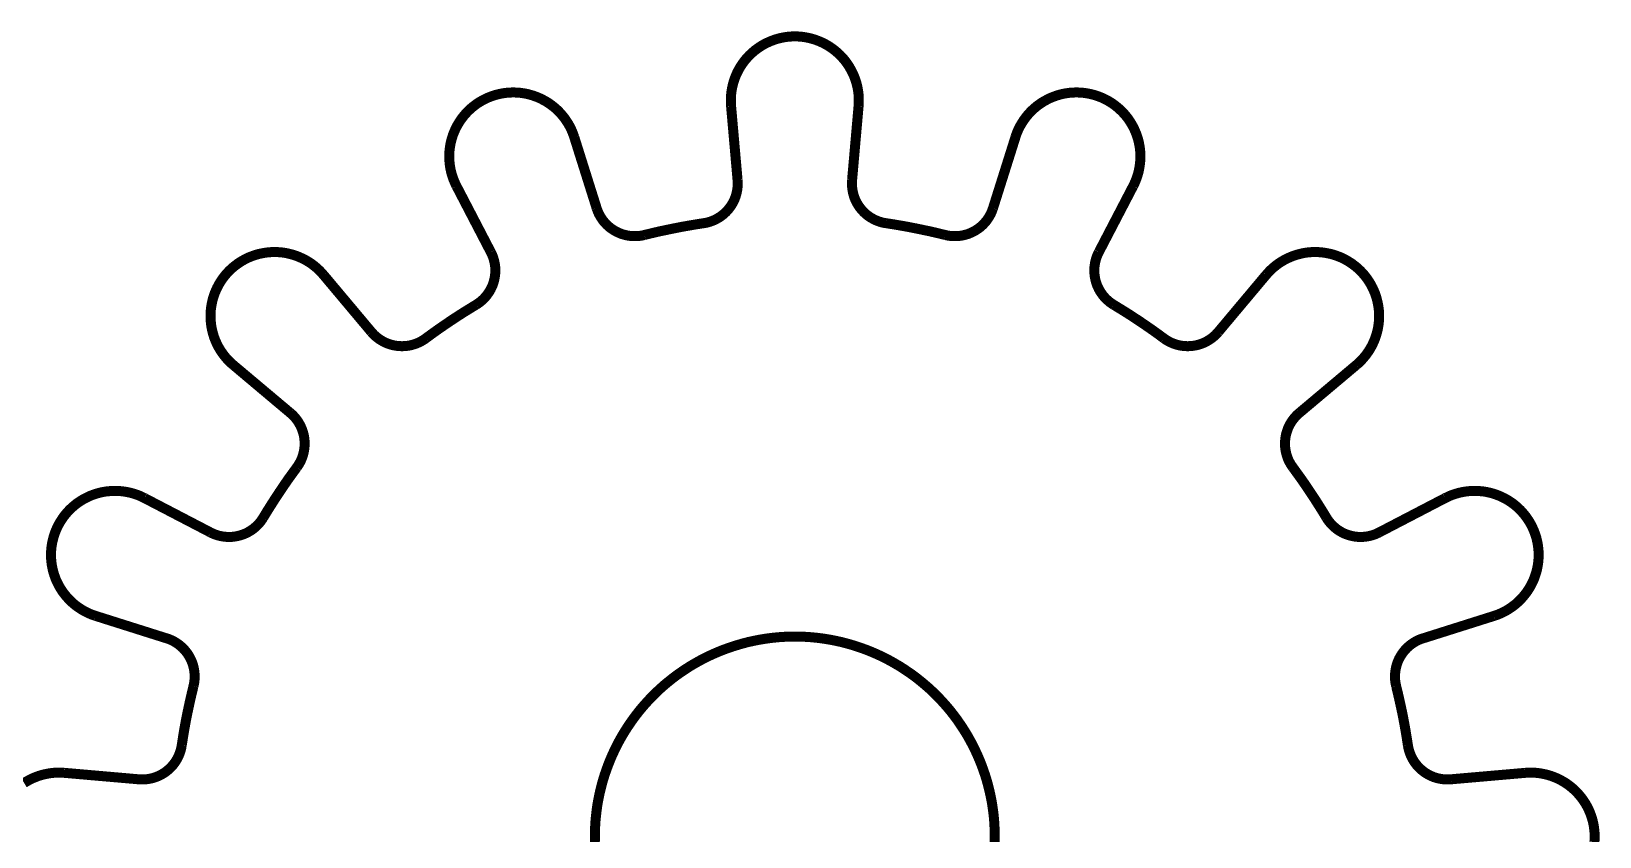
# Model space of a CAD drawing. Extents: x 0.4 to 23.1, y 0.4 to 16.1.
# Drawn here: x 1.194 to 2.738, y 7.548 to 8.34 of the extents above; entities that cross this region are included whole.
import ezdxf

# ---------------------------------------------------------------- set-up
doc = ezdxf.new("R2010")
doc.units = 0
doc.layers.get('0').update_dxf_attribs({"linetype": 'CONTINUOUS'})

msp = doc.modelspace()

# ---------------------------------------------------------------- linework, layer by layer
at = {"color": 0, "const_width": 0.00985}
for points in [[(2.00831, 8.26665), (2.00846, 8.26926), (2.00851, 8.27186), (2.00846, 8.27447), (2.00836, 8.27707), (2.00808, 8.27968), (2.00771, 8.28222), (2.00722, 8.28483), (2.00667, 8.28737), (2.00597, 8.28987), (2.00515, 8.29238), (2.00429, 8.29482), (2.00331, 8.29725), (2.00222, 8.29958), (2.00103, 8.30192), (1.99972, 8.30419), (1.99837, 8.30643), (1.9969, 8.3086), (1.99533, 8.31071), (1.99371, 8.31272), (1.99197, 8.31467), (1.99018, 8.31657), (1.98828, 8.31836), (1.98633, 8.3201), (1.98432, 8.32178), (1.98008, 8.32482), (1.97786, 8.32617), (1.97558, 8.32747), (1.97325, 8.32867), (1.97092, 8.32975), (1.96847, 8.33078), (1.96604, 8.33165), (1.96354, 8.33247), (1.96104, 8.33317), (1.9585, 8.33376), (1.95594, 8.33425), (1.95335, 8.33464), (1.95074, 8.3349), (1.94814, 8.33507), (1.94553, 8.33513), (1.94293, 8.33507), (1.94032, 8.3349), (1.93772, 8.33464), (1.93511, 8.33425), (1.93257, 8.33376), (1.93001, 8.33317), (1.92751, 8.33247), (1.92503, 8.33165), (1.92258, 8.33078), (1.92019, 8.32975), (1.91781, 8.32867), (1.91547, 8.32747), (1.91319, 8.32617), (1.91103, 8.32482), (1.90886, 8.32329), (1.90674, 8.32178), (1.90474, 8.3201), (1.90278, 8.31836), (1.90088, 8.31657), (1.89908, 8.31467), (1.89735, 8.31272), (1.89572, 8.31071), (1.89415, 8.3086), (1.89268, 8.30643), (1.89133, 8.30419), (1.89003, 8.30192), (1.88883, 8.29958), (1.88775, 8.29725), (1.88678, 8.29482), (1.8859, 8.29238), (1.8851, 8.28987), (1.88444, 8.28737), (1.88385, 8.28483), (1.88336, 8.28222), (1.88297, 8.27968), (1.88276, 8.27707), (1.8826, 8.27447), (1.88254, 8.27186), (1.8826, 8.26926), (1.88276, 8.26665)], [(1.7284, 8.23594), (1.72754, 8.23839), (1.72661, 8.24083), (1.72558, 8.24322), (1.72444, 8.24561), (1.72319, 8.24789), (1.7219, 8.25011), (1.72043, 8.25233), (1.71897, 8.25444), (1.71733, 8.25651), (1.71565, 8.25851), (1.71392, 8.26042), (1.71208, 8.26232), (1.71018, 8.26406), (1.70817, 8.26579), (1.70611, 8.26736), (1.704, 8.26888), (1.70182, 8.27035), (1.69954, 8.27165), (1.69726, 8.27289), (1.69493, 8.27408), (1.69254, 8.27513), (1.69011, 8.27604), (1.68767, 8.27692), (1.68511, 8.27767), (1.68261, 8.27832), (1.68007, 8.27886), (1.67746, 8.27929), (1.67492, 8.27963), (1.67231, 8.27983), (1.66971, 8.27994), (1.66704, 8.27994), (1.66444, 8.27983), (1.66183, 8.27963), (1.65929, 8.27929), (1.65668, 8.27886), (1.65414, 8.27832), (1.65164, 8.27772), (1.64908, 8.27696), (1.64665, 8.2761), (1.64421, 8.27518), (1.64182, 8.27414), (1.63949, 8.27294), (1.63721, 8.27175), (1.63493, 8.2704), (1.63276, 8.26899), (1.63064, 8.26742), (1.62858, 8.26585), (1.62657, 8.26417), (1.62468, 8.26237), (1.62283, 8.26053), (1.62104, 8.25862), (1.61936, 8.25662), (1.61778, 8.25456), (1.61626, 8.25244), (1.61481, 8.25022), (1.6135, 8.24799), (1.61225, 8.24571), (1.61111, 8.24333), (1.61008, 8.24094), (1.6091, 8.23856), (1.60829, 8.23606), (1.60753, 8.23356), (1.60688, 8.23101), (1.60639, 8.22846), (1.60596, 8.22592), (1.60563, 8.22331), (1.60542, 8.22071), (1.60536, 8.2181), (1.60536, 8.2155), (1.60547, 8.21283), (1.60568, 8.21029), (1.60601, 8.20768), (1.60644, 8.20508), (1.60699, 8.20253), (1.60764, 8.20003), (1.6084, 8.19754), (1.60926, 8.19504), (1.61025, 8.1926), (1.61128, 8.19021), (1.61242, 8.18787)], [(2.27865, 8.18787), (2.27979, 8.19021), (2.28088, 8.1926), (2.28179, 8.19504), (2.28267, 8.19754), (2.28342, 8.20003), (2.28407, 8.20253), (2.28461, 8.20508), (2.28504, 8.20768), (2.28537, 8.21029), (2.2856, 8.21283), (2.28569, 8.2155), (2.28575, 8.2181), (2.28564, 8.22071), (2.28543, 8.22331), (2.2851, 8.22592), (2.28467, 8.22846), (2.28418, 8.23101), (2.28353, 8.23356), (2.28276, 8.23606), (2.28196, 8.23856), (2.28097, 8.24094), (2.27994, 8.24333), (2.27881, 8.24571), (2.27756, 8.24799), (2.27626, 8.25022), (2.27479, 8.25244), (2.27333, 8.25456), (2.27171, 8.25662), (2.27001, 8.25862), (2.26824, 8.26053), (2.26639, 8.26237), (2.26449, 8.26417), (2.26247, 8.26585), (2.26047, 8.26742), (2.25831, 8.26899), (2.25612, 8.2704), (2.2539, 8.27175), (2.24924, 8.27414), (2.24685, 8.27518), (2.24442, 8.2761), (2.24197, 8.27696), (2.23947, 8.27772), (2.23693, 8.27832), (2.23438, 8.27886), (2.23178, 8.27929), (2.22922, 8.27963), (2.22661, 8.27983), (2.22401, 8.27994), (2.22136, 8.27994), (2.21881, 8.27983), (2.21615, 8.27963), (2.2136, 8.27929), (2.21099, 8.27886), (2.20844, 8.27832), (2.20589, 8.27767), (2.2034, 8.27692), (2.20096, 8.27604), (2.19851, 8.27513), (2.19613, 8.27408), (2.19379, 8.27289), (2.19151, 8.27165), (2.18929, 8.27035), (2.18707, 8.26888), (2.18494, 8.26736), (2.18289, 8.26579), (2.17899, 8.26232), (2.17714, 8.26042), (2.1754, 8.25851), (2.17372, 8.25651), (2.17215, 8.25444), (2.17063, 8.25233), (2.16922, 8.25011), (2.16786, 8.24789), (2.16661, 8.24561), (2.16547, 8.24322), (2.16444, 8.24083), (2.16351, 8.23839), (2.16271, 8.23594)], [(1.88917, 8.19368), (1.88276, 8.26665)], [(2.0019, 8.19368), (2.00831, 8.26665)], [(1.75043, 8.16607), (1.7284, 8.23594)], [(2.14063, 8.16607), (2.16271, 8.23594)], [(1.85574, 8.15132), (1.85781, 8.15164), (1.85986, 8.15213), (1.86193, 8.15272), (1.86393, 8.15343), (1.86589, 8.15424), (1.86778, 8.15517), (1.86968, 8.15619), (1.87147, 8.15728), (1.87321, 8.15847), (1.87489, 8.15978), (1.87651, 8.16118), (1.87804, 8.16265), (1.87944, 8.16422), (1.88086, 8.16585), (1.88211, 8.16754), (1.88331, 8.16932), (1.88439, 8.17117), (1.88531, 8.17301), (1.88624, 8.17497), (1.88699, 8.17692), (1.88764, 8.17899), (1.88818, 8.18099), (1.88861, 8.18311), (1.889, 8.18517), (1.88917, 8.18728), (1.88926, 8.1894), (1.88926, 8.19151), (1.88917, 8.19368)], [(2.03537, 8.15132), (2.03326, 8.15164), (2.03119, 8.15213), (2.02914, 8.15272), (2.02713, 8.15343), (2.02518, 8.15424), (2.02328, 8.15517), (2.02138, 8.15619), (2.01958, 8.15728), (2.01785, 8.15847), (2.01617, 8.15978), (2.01454, 8.16118), (2.01303, 8.16265), (2.01161, 8.16422), (2.01019, 8.16585), (2.00896, 8.16754), (2.00776, 8.16932), (2.00569, 8.17301), (2.00483, 8.17497), (2.00407, 8.17692), (2.00342, 8.17899), (2.00288, 8.18099), (2.00244, 8.18311), (2.00211, 8.18517), (2.0019, 8.18728), (2.00179, 8.1894), (2.00179, 8.19151), (2.0019, 8.19368)], [(1.64621, 8.12294), (1.61242, 8.18787)], [(2.24485, 8.12294), (2.27865, 8.18787)], [(1.79753, 8.13971), (1.79546, 8.13926), (1.79335, 8.13889), (1.79124, 8.13867), (1.78911, 8.13857), (1.787, 8.13857), (1.78489, 8.13867), (1.78276, 8.13889), (1.78065, 8.13921), (1.7786, 8.13971), (1.77653, 8.14025), (1.77453, 8.1409), (1.77257, 8.14171), (1.77061, 8.14258), (1.76878, 8.14356), (1.76693, 8.14464), (1.76519, 8.14583), (1.76346, 8.14708), (1.76183, 8.14849), (1.76031, 8.1499), (1.75885, 8.15147), (1.75743, 8.15306), (1.75613, 8.15474), (1.75493, 8.15653), (1.75385, 8.15831), (1.75282, 8.16015), (1.7519, 8.16211), (1.75114, 8.16407), (1.75043, 8.16607)], [(2.09353, 8.13971), (2.0956, 8.13926), (2.09771, 8.13889), (2.09983, 8.13867), (2.10194, 8.13857), (2.10406, 8.13857), (2.10618, 8.13867), (2.10829, 8.13889), (2.1104, 8.13921), (2.11247, 8.13971), (2.11453, 8.14025), (2.11654, 8.1409), (2.11849, 8.14171), (2.12044, 8.14258), (2.12235, 8.14356), (2.12414, 8.14464), (2.12592, 8.14583), (2.12761, 8.14708), (2.12924, 8.14849), (2.13081, 8.1499), (2.13363, 8.15306), (2.13493, 8.15474), (2.13612, 8.15653), (2.13726, 8.15831), (2.13824, 8.16015), (2.13917, 8.16211), (2.13992, 8.16407), (2.14063, 8.16607)], [(1.85574, 8.15132), (1.84842, 8.15018), (1.8411, 8.14893), (1.83376, 8.14763), (1.8265, 8.14621), (1.81196, 8.14318), (1.80474, 8.1415), (1.79753, 8.13971)], [(2.09353, 8.13971), (2.08632, 8.1415), (2.0791, 8.14318), (2.06456, 8.14621), (2.05729, 8.14763), (2.05003, 8.14893), (2.04269, 8.15018), (2.03537, 8.15132)], [(1.48156, 8.10042), (1.47982, 8.10237), (1.47803, 8.10428), (1.47612, 8.10612), (1.47418, 8.10786), (1.47217, 8.10949), (1.47011, 8.11106), (1.46793, 8.11257), (1.46571, 8.11393), (1.46349, 8.11524), (1.46115, 8.11643), (1.45876, 8.11751), (1.45638, 8.11854), (1.45394, 8.11947), (1.45144, 8.12028), (1.44894, 8.12093), (1.4464, 8.12153), (1.44379, 8.12207), (1.44125, 8.12244), (1.43864, 8.12272), (1.43604, 8.12289), (1.43343, 8.12294), (1.43083, 8.12289), (1.42822, 8.12272), (1.42562, 8.12244), (1.42301, 8.12207), (1.42046, 8.12158), (1.41792, 8.12104), (1.41542, 8.12033), (1.41292, 8.11951), (1.41049, 8.11865), (1.40804, 8.11768), (1.40571, 8.11654), (1.40338, 8.11535), (1.4011, 8.1141), (1.39888, 8.11268), (1.39671, 8.11122), (1.39464, 8.10965), (1.39258, 8.10801), (1.39063, 8.10628), (1.38873, 8.10449), (1.38694, 8.1026), (1.3852, 8.10064), (1.38357, 8.09864), (1.382, 8.09651), (1.38053, 8.09435), (1.37918, 8.09218), (1.37788, 8.0899), (1.37668, 8.08757), (1.3756, 8.08518), (1.37457, 8.08279), (1.3737, 8.08029), (1.37288, 8.07785), (1.37223, 8.07531), (1.37164, 8.07275), (1.37115, 8.07021), (1.37077, 8.0676), (1.3705, 8.06506), (1.37033, 8.06239), (1.37028, 8.05979), (1.37039, 8.05718), (1.37055, 8.05458), (1.37082, 8.05197), (1.3712, 8.04943), (1.37169, 8.04682), (1.37229, 8.04432), (1.37299, 8.04178), (1.37375, 8.03933), (1.37468, 8.03683), (1.37571, 8.03444), (1.37679, 8.03207), (1.37798, 8.02979), (1.37929, 8.0275), (1.3807, 8.02528), (1.38216, 8.02317), (1.38373, 8.02106), (1.38536, 8.01904), (1.3871, 8.01708), (1.38894, 8.01525), (1.39085, 8.0134), (1.39279, 8.01172)], [(1.63157, 8.07096), (1.63336, 8.0721), (1.6351, 8.07335), (1.63678, 8.07471), (1.63835, 8.07611), (1.63981, 8.07758), (1.64128, 8.07915), (1.64258, 8.08083), (1.64382, 8.08257), (1.64497, 8.08431), (1.64606, 8.08615), (1.64697, 8.08811), (1.64785, 8.09), (1.64854, 8.09201), (1.64919, 8.09403), (1.64974, 8.09608), (1.65012, 8.09819), (1.65044, 8.10032), (1.65061, 8.10237), (1.65067, 8.10454), (1.65067, 8.10667), (1.6505, 8.10878), (1.65022, 8.11083), (1.64979, 8.11296), (1.64931, 8.11501), (1.64871, 8.11708), (1.648, 8.11903), (1.64719, 8.12099), (1.64621, 8.12294)], [(2.2595, 8.07096), (2.25771, 8.0721), (2.25597, 8.07335), (2.25435, 8.07471), (2.25271, 8.07611), (2.25125, 8.07758), (2.24978, 8.07915), (2.24849, 8.08083), (2.24724, 8.08257), (2.2461, 8.08431), (2.24501, 8.08615), (2.24408, 8.08811), (2.24322, 8.09), (2.24251, 8.09201), (2.24186, 8.09403), (2.24132, 8.09608), (2.24094, 8.09819), (2.24061, 8.10032), (2.24046, 8.10237), (2.2404, 8.10454), (2.2404, 8.10667), (2.24056, 8.10878), (2.24089, 8.11083), (2.24121, 8.11296), (2.24175, 8.11501), (2.24235, 8.11708), (2.24306, 8.11903), (2.24388, 8.12099), (2.24485, 8.12294)], [(2.49826, 8.01172), (2.50022, 8.0134), (2.50211, 8.01525), (2.5039, 8.01708), (2.50564, 8.01904), (2.50732, 8.02106), (2.5089, 8.02317), (2.51036, 8.02528), (2.51178, 8.0275), (2.51307, 8.02979), (2.51426, 8.03207), (2.51535, 8.03444), (2.51639, 8.03683), (2.51725, 8.03933), (2.51807, 8.04178), (2.51878, 8.04432), (2.51938, 8.04682), (2.51986, 8.04943), (2.52024, 8.05197), (2.52051, 8.05458), (2.52067, 8.05718), (2.52078, 8.05979), (2.52072, 8.06239), (2.52056, 8.06506), (2.52029, 8.0676), (2.51992, 8.07021), (2.51942, 8.07275), (2.51882, 8.07531), (2.51818, 8.07785), (2.51736, 8.08029), (2.5165, 8.08279), (2.51546, 8.08518), (2.51438, 8.08757), (2.51318, 8.0899), (2.51187, 8.09218), (2.51053, 8.09435), (2.50906, 8.09651), (2.50749, 8.09864), (2.50586, 8.10064), (2.50412, 8.1026), (2.50233, 8.10449), (2.50043, 8.10628), (2.49849, 8.10801), (2.49642, 8.10965), (2.49436, 8.11122), (2.49219, 8.11268), (2.48996, 8.1141), (2.48768, 8.11535), (2.4854, 8.11654), (2.48301, 8.11768), (2.48058, 8.11865), (2.47814, 8.11951), (2.47564, 8.12033), (2.47314, 8.12104), (2.4706, 8.12158), (2.46804, 8.12207), (2.46544, 8.12244), (2.46283, 8.12272), (2.46024, 8.12289), (2.45763, 8.12294), (2.45503, 8.12289), (2.45242, 8.12272), (2.44982, 8.12244), (2.44721, 8.12207), (2.44467, 8.12153), (2.44217, 8.12093), (2.43961, 8.12028), (2.43713, 8.11947), (2.43468, 8.11854), (2.43229, 8.11751), (2.4299, 8.11643), (2.42757, 8.11524), (2.42535, 8.11393), (2.42312, 8.11257), (2.42096, 8.11106), (2.41889, 8.10949), (2.41689, 8.10786), (2.41493, 8.10612), (2.41303, 8.10428), (2.41124, 8.10237), (2.4095, 8.10042)], [(1.52865, 8.04432), (1.48156, 8.10042)], [(2.36242, 8.04432), (2.4095, 8.10042)], [(1.63157, 8.07096), (1.62522, 8.06711), (1.61893, 8.06321), (1.61268, 8.05919), (1.6065, 8.05512), (1.60037, 8.05094), (1.59424, 8.04671), (1.58822, 8.04243), (1.58225, 8.03803)], [(2.30881, 8.03803), (2.30285, 8.04243), (2.29682, 8.04671), (2.29069, 8.05094), (2.28456, 8.05512), (2.27838, 8.05919), (2.27214, 8.06321), (2.26585, 8.06711), (2.2595, 8.07096)], [(1.58225, 8.03803), (1.58051, 8.03678), (1.57872, 8.03569), (1.57682, 8.03467), (1.57493, 8.03375), (1.57297, 8.03293), (1.57096, 8.03222), (1.5689, 8.03162), (1.56685, 8.03108), (1.56478, 8.03071), (1.56267, 8.03049), (1.56054, 8.03033), (1.55843, 8.03028), (1.55632, 8.03039), (1.55419, 8.03054), (1.55208, 8.03088), (1.55003, 8.03125), (1.54796, 8.03179), (1.5459, 8.03244), (1.54394, 8.03321), (1.54199, 8.03401), (1.5401, 8.035), (1.53825, 8.03608), (1.53646, 8.03722), (1.53478, 8.03847), (1.5331, 8.03982), (1.53153, 8.04124), (1.53006, 8.04275), (1.52865, 8.04432)], [(2.30881, 8.03803), (2.31054, 8.03678), (2.31239, 8.03569), (2.31424, 8.03467), (2.31614, 8.03375), (2.31808, 8.03293), (2.3201, 8.03222), (2.32215, 8.03162), (2.32422, 8.03108), (2.32628, 8.03071), (2.3284, 8.03049), (2.33051, 8.03033), (2.33263, 8.03028), (2.33475, 8.03039), (2.33686, 8.03054), (2.33897, 8.03088), (2.34104, 8.03125), (2.3431, 8.03179), (2.34517, 8.03244), (2.34711, 8.03321), (2.34907, 8.03401), (2.35097, 8.035), (2.35281, 8.03608), (2.3546, 8.03722), (2.35628, 8.03847), (2.35796, 8.03982), (2.35954, 8.04124), (2.361, 8.04275), (2.36242, 8.04432)], [(1.44889, 7.96457), (1.39279, 8.01172)], [(2.44217, 7.96457), (2.49826, 8.01172)], [(1.45524, 7.91103), (1.45643, 7.91276), (1.45757, 7.91456), (1.45861, 7.91639), (1.45953, 7.91829), (1.46035, 7.92031), (1.46104, 7.92225), (1.46164, 7.92432), (1.46213, 7.92637), (1.46251, 7.9285), (1.46278, 7.93056), (1.46289, 7.93267), (1.46294, 7.93485), (1.46289, 7.93696), (1.46268, 7.93907), (1.4624, 7.94114), (1.46197, 7.94325), (1.46143, 7.94532), (1.46078, 7.94732), (1.46001, 7.94933), (1.45921, 7.95122), (1.45822, 7.95313), (1.45719, 7.95497), (1.456, 7.95676), (1.45475, 7.9585), (1.45344, 7.96013), (1.45199, 7.96169), (1.45047, 7.96322), (1.44889, 7.96457)], [(2.43587, 7.91103), (2.43463, 7.91276), (2.43349, 7.91456), (2.43246, 7.91639), (2.43153, 7.91829), (2.43072, 7.92031), (2.43001, 7.92225), (2.42942, 7.92432), (2.42893, 7.92637), (2.42854, 7.9285), (2.42828, 7.93056), (2.42811, 7.93267), (2.42811, 7.93485), (2.42817, 7.93696), (2.42839, 7.93907), (2.42865, 7.94114), (2.4291, 7.94325), (2.42964, 7.94532), (2.43028, 7.94732), (2.43099, 7.94933), (2.43186, 7.95122), (2.43283, 7.95313), (2.43386, 7.95497), (2.43506, 7.95676), (2.43631, 7.9585), (2.43767, 7.96013), (2.43907, 7.96169), (2.4406, 7.96322), (2.44217, 7.96457)], [(1.45524, 7.91103), (1.45085, 7.905), (1.4465, 7.89899), (1.44228, 7.89285), (1.43815, 7.88672), (1.43408, 7.88053), (1.43007, 7.87429), (1.42611, 7.868), (1.42225, 7.86165)], [(2.46881, 7.86165), (2.46496, 7.868), (2.46099, 7.87429), (2.45703, 7.88053), (2.4529, 7.88672), (2.44879, 7.89285), (2.44456, 7.89899), (2.43587, 7.91103)], [(1.30534, 7.88081), (1.30301, 7.88194), (1.30062, 7.88303), (1.29818, 7.884), (1.29574, 7.88482), (1.29324, 7.88558), (1.29069, 7.88624), (1.28814, 7.88678), (1.28559, 7.88721), (1.28299, 7.88753), (1.28038, 7.88781), (1.27778, 7.88792), (1.27517, 7.88792), (1.27252, 7.88781), (1.26997, 7.88758), (1.26736, 7.88732), (1.26476, 7.88687), (1.26221, 7.88633), (1.25971, 7.88569), (1.25716, 7.88499), (1.25472, 7.88411), (1.25228, 7.88319), (1.24989, 7.88211), (1.24756, 7.88097), (1.24523, 7.87978), (1.243, 7.87842), (1.24083, 7.87701), (1.23866, 7.87549), (1.2366, 7.87386), (1.23465, 7.87218), (1.23269, 7.87044), (1.23085, 7.8686), (1.22906, 7.86664), (1.22738, 7.86469), (1.2258, 7.86263), (1.22428, 7.86046), (1.22287, 7.85829), (1.22152, 7.85607), (1.22027, 7.85379), (1.21913, 7.8514), (1.21804, 7.84901), (1.21712, 7.84657), (1.21625, 7.84412), (1.21555, 7.84164), (1.2149, 7.83908), (1.21436, 7.83653), (1.21392, 7.83399), (1.2136, 7.83138), (1.21338, 7.82878), (1.21327, 7.82617), (1.21327, 7.82357), (1.21338, 7.82096), (1.2136, 7.81836), (1.21392, 7.81575), (1.21436, 7.81321), (1.2149, 7.8106), (1.21555, 7.80811), (1.21631, 7.80561), (1.21718, 7.80311), (1.2181, 7.80067), (1.21918, 7.79829), (1.22032, 7.79596), (1.22157, 7.79368), (1.22293, 7.79144), (1.22434, 7.78922), (1.22586, 7.78717), (1.22748, 7.7851), (1.22917, 7.7831), (1.23096, 7.78119), (1.2328, 7.77935), (1.2347, 7.77756), (1.23671, 7.77587), (1.23877, 7.77431), (1.24094, 7.77279), (1.24311, 7.77138), (1.24539, 7.77001), (1.24767, 7.76882), (1.25, 7.76768), (1.25239, 7.7666), (1.25483, 7.76568), (1.25732, 7.76486)], [(2.63374, 7.76486), (2.63624, 7.76568), (2.63867, 7.7666), (2.64106, 7.76768), (2.64339, 7.76882), (2.64572, 7.77001), (2.64794, 7.77138), (2.65013, 7.77279), (2.65229, 7.77431), (2.65435, 7.77587), (2.65636, 7.77756), (2.65826, 7.77935), (2.6601, 7.78119), (2.66189, 7.7831), (2.66357, 7.7851), (2.66521, 7.78717), (2.66672, 7.78922), (2.66812, 7.79144), (2.66949, 7.79368), (2.67074, 7.79596), (2.67188, 7.79829), (2.67296, 7.80067), (2.67389, 7.80311), (2.67475, 7.80561), (2.67551, 7.80811), (2.67617, 7.8106), (2.67671, 7.81321), (2.67714, 7.81575), (2.67746, 7.81836), (2.67768, 7.82096), (2.67779, 7.82357), (2.67779, 7.82617), (2.67768, 7.82878), (2.67746, 7.83138), (2.67714, 7.83399), (2.67671, 7.83653), (2.67617, 7.83908), (2.67557, 7.84164), (2.67481, 7.84412), (2.67393, 7.84657), (2.67301, 7.84901), (2.67193, 7.8514), (2.67079, 7.85379), (2.66954, 7.85607), (2.66824, 7.85829), (2.66678, 7.86046), (2.66525, 7.86263), (2.66368, 7.86469), (2.66021, 7.8686), (2.65836, 7.87044), (2.65647, 7.87218), (2.65446, 7.87386), (2.6524, 7.87549), (2.65022, 7.87701), (2.64806, 7.87842), (2.64583, 7.87978), (2.64356, 7.88097), (2.64117, 7.88211), (2.63878, 7.88319), (2.63633, 7.88411), (2.6339, 7.88499), (2.6314, 7.88569), (2.62885, 7.88633), (2.62631, 7.88687), (2.62369, 7.88732), (2.6211, 7.88758), (2.61849, 7.88781), (2.61589, 7.88792), (2.61328, 7.88792), (2.61068, 7.88781), (2.60807, 7.88753), (2.60553, 7.88721), (2.60292, 7.88678), (2.60038, 7.88624), (2.59787, 7.88558), (2.59532, 7.88482), (2.59289, 7.884), (2.59044, 7.88303), (2.58806, 7.88194), (2.58572, 7.88081)], [(1.37033, 7.847), (1.30534, 7.88081)], [(2.52072, 7.847), (2.58572, 7.88081)], [(1.42225, 7.86165), (1.42111, 7.85986), (1.41986, 7.85812), (1.41857, 7.8565), (1.41715, 7.85493), (1.41564, 7.8534), (1.41407, 7.852), (1.41243, 7.85064), (1.41069, 7.84939), (1.4089, 7.84825), (1.40707, 7.84722), (1.40517, 7.84625), (1.40321, 7.84538), (1.40121, 7.84467), (1.39919, 7.84403), (1.39714, 7.84353), (1.39507, 7.8431), (1.39296, 7.84283), (1.39085, 7.84261), (1.38873, 7.84256), (1.38661, 7.84261), (1.38449, 7.84278), (1.38238, 7.84304), (1.38026, 7.84343), (1.3782, 7.84392), (1.37619, 7.84451), (1.37419, 7.84521), (1.37223, 7.84608), (1.37033, 7.847)], [(2.46881, 7.86165), (2.46994, 7.85986), (2.47119, 7.85812), (2.4725, 7.8565), (2.4739, 7.85493), (2.47542, 7.8534), (2.477, 7.852), (2.47868, 7.85064), (2.48036, 7.84939), (2.48215, 7.84825), (2.484, 7.84722), (2.48589, 7.84625), (2.48785, 7.84538), (2.48986, 7.84467), (2.49186, 7.84403), (2.49393, 7.84353), (2.49599, 7.8431), (2.4981, 7.84283), (2.50022, 7.84261), (2.50233, 7.84256), (2.50444, 7.84261), (2.50657, 7.84278), (2.50868, 7.84304), (2.51079, 7.84343), (2.51286, 7.84392), (2.51486, 7.84451), (2.51687, 7.84521), (2.51882, 7.84608), (2.52072, 7.847)], [(1.32715, 7.74278), (1.25732, 7.76486)], [(2.56392, 7.74278), (2.63374, 7.76486)], [(1.35352, 7.69575), (1.35395, 7.69781), (1.35433, 7.69987), (1.35455, 7.70199), (1.35466, 7.7041), (1.35466, 7.70622), (1.35455, 7.70833), (1.35433, 7.71044), (1.354, 7.71257), (1.35357, 7.71463), (1.35303, 7.71669), (1.35232, 7.71869), (1.35156, 7.72071), (1.35064, 7.7226), (1.34966, 7.7245), (1.34858, 7.72629), (1.34744, 7.72808), (1.34614, 7.72976), (1.34478, 7.73139), (1.34332, 7.73296), (1.3418, 7.73443), (1.34017, 7.73579), (1.33849, 7.73708), (1.33675, 7.73828), (1.33491, 7.73942), (1.33306, 7.7404), (1.33116, 7.74132), (1.32916, 7.74214), (1.32715, 7.74278)], [(2.14231, 7.54254), (2.14236, 7.54769), (2.14236, 7.54769), (2.14231, 7.55285), (2.14208, 7.558), (2.14176, 7.56315), (2.14133, 7.56825), (2.14068, 7.5734), (2.13997, 7.5785), (2.13911, 7.58361), (2.13807, 7.58865), (2.13693, 7.59364), (2.13569, 7.59864), (2.13428, 7.60363), (2.13276, 7.60856), (2.13108, 7.61339), (2.12929, 7.61828), (2.12739, 7.62304), (2.12537, 7.62776), (2.12321, 7.63243), (2.12093, 7.63704), (2.11854, 7.64165), (2.116, 7.64615), (2.11339, 7.65056), (2.11062, 7.65489), (2.10775, 7.65918), (2.10482, 7.66342), (2.10172, 7.66754), (2.09853, 7.6716), (2.09521, 7.67557), (2.09179, 7.67942), (2.08832, 7.68321), (2.08475, 7.6869), (2.08106, 7.69049), (2.07726, 7.69401), (2.07335, 7.69738), (2.06939, 7.70068), (2.06538, 7.70389), (2.06125, 7.70697), (2.05701, 7.7099), (2.05274, 7.71278), (2.04839, 7.71556), (2.04394, 7.71815), (2.03944, 7.72071), (2.03489, 7.7231), (2.03028, 7.72537), (2.02561, 7.72754), (2.02089, 7.72954), (2.01606, 7.7315), (2.01124, 7.73324), (2.00635, 7.73492), (2.00146, 7.73643), (1.99647, 7.73785), (1.99149, 7.73915), (1.98643, 7.74024), (1.98139, 7.74126), (1.97635, 7.74214), (1.97125, 7.74289), (1.9661, 7.74349), (1.96099, 7.74397), (1.95583, 7.74431), (1.95068, 7.74447), (1.94553, 7.74457), (1.94038, 7.74447), (1.93522, 7.74431), (1.93007, 7.74397), (1.92497, 7.74349), (1.91982, 7.74289), (1.91471, 7.74214), (1.90967, 7.74126), (1.90462, 7.74024), (1.89958, 7.73915), (1.89458, 7.73785), (1.88965, 7.73643), (1.88471, 7.73492), (1.87983, 7.73324), (1.875, 7.7315), (1.87017, 7.72954), (1.86546, 7.72754), (1.86079, 7.72537), (1.85618, 7.7231), (1.85161, 7.72071), (1.84711, 7.71815), (1.84267, 7.71556), (1.83832, 7.71278), (1.83404, 7.7099), (1.82981, 7.70697), (1.82568, 7.70389), (1.82167, 7.70068), (1.81765, 7.69738), (1.81381, 7.69401), (1.81, 7.69049), (1.80632, 7.6869), (1.80274, 7.68321), (1.79926, 7.67942), (1.79585, 7.67557), (1.79254, 7.6716), (1.78939, 7.66754), (1.78629, 7.66342), (1.78331, 7.65918), (1.78043, 7.65489), (1.77767, 7.65056), (1.77507, 7.64615), (1.77251, 7.64165), (1.77012, 7.63704), (1.76785, 7.63243), (1.76568, 7.62776), (1.76367, 7.62304), (1.76178, 7.61828), (1.75999, 7.61339), (1.75831, 7.60856), (1.75678, 7.60363), (1.75538, 7.59864), (1.75412, 7.59364), (1.75299, 7.58865), (1.75196, 7.58361), (1.75108, 7.5785), (1.75038, 7.5734), (1.74978, 7.56825), (1.74929, 7.56315), (1.74897, 7.558), (1.74875, 7.55285), (1.74869, 7.54769), (1.74875, 7.54254)], [(2.53754, 7.69575), (2.53711, 7.69781), (2.53674, 7.69987), (2.53651, 7.70199), (2.5364, 7.7041), (2.5364, 7.70622), (2.53651, 7.70833), (2.53674, 7.71044), (2.53706, 7.71257), (2.53749, 7.71463), (2.53808, 7.71669), (2.53874, 7.71869), (2.5395, 7.72071), (2.54036, 7.7226), (2.54139, 7.7245), (2.54249, 7.72629), (2.54368, 7.72808), (2.54492, 7.72976), (2.54628, 7.73139), (2.54775, 7.73296), (2.54926, 7.73443), (2.55089, 7.73579), (2.55257, 7.73708), (2.55431, 7.73828), (2.55615, 7.73942), (2.558, 7.7404), (2.5599, 7.74132), (2.5619, 7.74214), (2.56392, 7.74278)], [(1.35352, 7.69575), (1.35178, 7.68853), (1.3501, 7.68126), (1.34853, 7.67404), (1.34701, 7.66678), (1.34559, 7.65944), (1.34429, 7.65218), (1.3431, 7.64486), (1.34196, 7.63753)], [(2.5491, 7.63753), (2.54796, 7.64486), (2.54676, 7.65218), (2.54546, 7.65944), (2.54406, 7.66678), (2.54254, 7.67404), (2.54096, 7.68126), (2.53928, 7.68853), (2.53754, 7.69575)], [(1.34196, 7.63753), (1.34158, 7.63542), (1.34109, 7.63336), (1.34049, 7.63129), (1.33979, 7.62935), (1.33898, 7.62733), (1.33811, 7.62543), (1.33708, 7.62358), (1.33594, 7.62175), (1.33474, 7.62001), (1.33344, 7.61833), (1.33203, 7.61675), (1.33057, 7.61518), (1.32899, 7.61376), (1.32737, 7.61242), (1.32568, 7.61111), (1.32389, 7.60997), (1.3221, 7.60889), (1.3202, 7.60792), (1.31825, 7.60704), (1.3163, 7.60622), (1.31429, 7.60558), (1.31223, 7.60504), (1.31017, 7.6046), (1.30805, 7.60428), (1.30593, 7.60406), (1.30382, 7.60394), (1.3017, 7.60394), (1.29959, 7.60411)], [(2.5491, 7.63753), (2.54949, 7.63542), (2.54997, 7.63336), (2.55057, 7.63129), (2.55126, 7.62935), (2.55208, 7.62733), (2.553, 7.62543), (2.55399, 7.62358), (2.55512, 7.62175), (2.55632, 7.62001), (2.55761, 7.61833), (2.55903, 7.61675), (2.56049, 7.61518), (2.56207, 7.61376), (2.56369, 7.61242), (2.56538, 7.61111), (2.56717, 7.60997), (2.56896, 7.60889), (2.57086, 7.60792), (2.57281, 7.60704), (2.57476, 7.60622), (2.57676, 7.60558), (2.57883, 7.60504), (2.58089, 7.6046), (2.58301, 7.60428), (2.58512, 7.60406), (2.58724, 7.60394), (2.58936, 7.60394), (2.59147, 7.60411)], [(1.22662, 7.61046), (1.22401, 7.61063), (1.22141, 7.61068), (1.2188, 7.61068), (1.21615, 7.61051), (1.2136, 7.61025), (1.21099, 7.60986), (1.20844, 7.60938), (1.20589, 7.60883), (1.20334, 7.60812), (1.20085, 7.60736), (1.19841, 7.60644), (1.19602, 7.60547), (1.19363, 7.60439), (1.1913, 7.60319), (1.18902, 7.60189), (1.18679, 7.60053)], [(1.29959, 7.60411), (1.22662, 7.61046)], [(2.59147, 7.60411), (2.66444, 7.61046)], [(2.73275, 7.54249), (2.73286, 7.54508), (2.73292, 7.54769), (2.73286, 7.55029), (2.73275, 7.5529), (2.7321, 7.55811), (2.73161, 7.56065), (2.73101, 7.56321), (2.73031, 7.56569), (2.72949, 7.56819), (2.72862, 7.57064), (2.7276, 7.57308), (2.72651, 7.57547), (2.72532, 7.57775), (2.72401, 7.58003), (2.7226, 7.58225), (2.72114, 7.58436), (2.71957, 7.58649), (2.71793, 7.58849), (2.71619, 7.59044), (2.71442, 7.59233), (2.71251, 7.59412), (2.71056, 7.59586), (2.7085, 7.5975), (2.70643, 7.59907), (2.70426, 7.60053), (2.70204, 7.60189), (2.69976, 7.60319), (2.69743, 7.60439), (2.6951, 7.60547), (2.69265, 7.60644), (2.69021, 7.60736), (2.68772, 7.60812), (2.68522, 7.60883), (2.68261, 7.60938), (2.68007, 7.60986), (2.67746, 7.61025), (2.67492, 7.61051), (2.67231, 7.61068), (2.66971, 7.61068), (2.66704, 7.61063), (2.66444, 7.61046)]]:
    msp.add_lwpolyline(points, dxfattribs=at)

doc.saveas('drawing.dxf')
